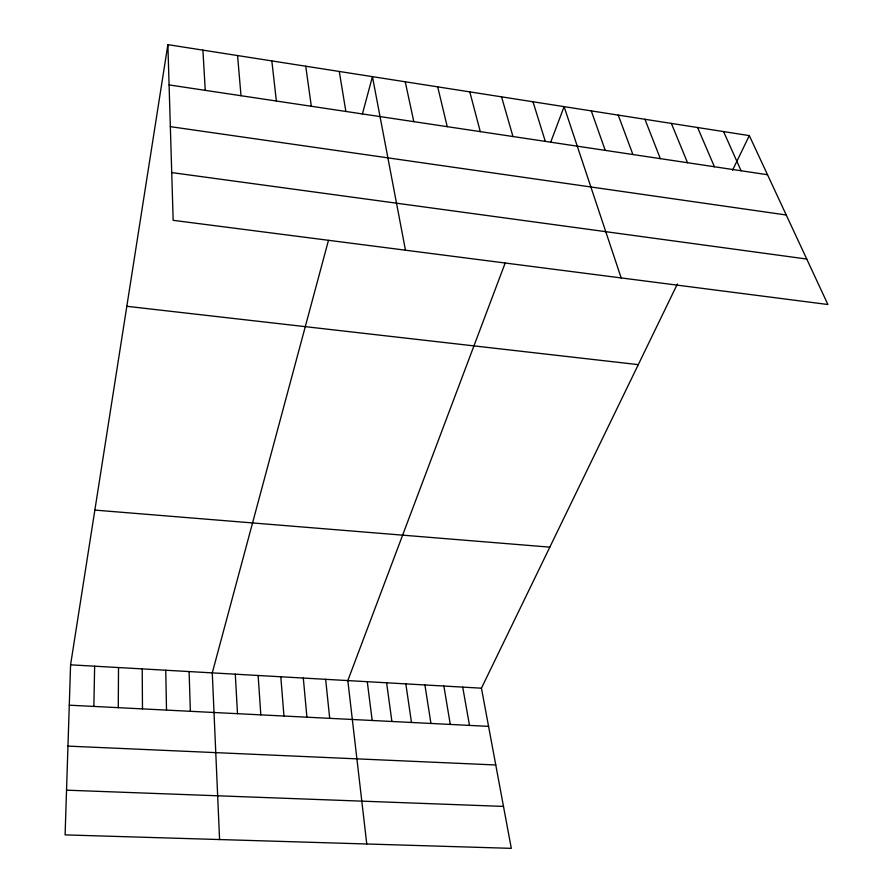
<?xml version="1.0" encoding="UTF-8"?>
<svg xmlns="http://www.w3.org/2000/svg" width="893" height="893" viewBox="0 0 893 893"><rect width="100%" height="100%" fill="white"/><g stroke="black" fill="none" stroke-linecap="round" stroke-linejoin="round"><path stroke-width="1.34" d="M118.267 707.658L118.523 667.551M93.865 706.43L94.647 666.189M167.873 44.65L173.164 220.325L827.9 304.513L749.316 135.613L167.873 44.65L70.58 664.827L65.1 834.888L511.309 848.35L481.45 688.179L677.396 283.974M328.457 240.396L212.277 672.875L219.578 839.554M362.335 114.248L372.437 76.653L405.467 250.196M505.137 263.111L347.824 680.578L366.766 843.985M550.59 142.489L564.097 106.635L621.182 277.935M732.539 170.239L749.316 135.613M66.54 790.171L503.496 806.412M67.957 746.113L495.771 764.977M69.274 705.191L488.571 726.366M70.58 664.827L481.45 688.179M94.848 510.093L549.831 547.141M126.828 306.299L638.305 364.634M171.724 172.583L806.747 259.048M170.34 126.65L786.253 215.001M169.078 84.924L767.522 174.727M723.576 131.584L741.101 170.764M697.6 127.52L714.433 166.768M671.38 123.424L687.521 162.727M644.936 119.282L660.34 158.653M618.235 115.108L632.914 154.534M591.289 110.888L605.231 150.381M532.998 101.769L545.299 141.384M501.565 96.857L512.962 136.529M469.796 91.89L480.278 131.628M437.693 86.867L447.237 126.672M405.243 81.788L413.816 121.66M462.719 687.119L469.484 725.395M443.877 686.047L450.273 724.424M339.273 71.462L345.87 111.458M424.912 684.964L430.939 723.453M405.824 683.882L411.483 722.47M305.741 66.216L311.311 106.267M386.613 682.788L391.893 721.477M367.28 681.694L372.18 720.484M271.84 60.914L276.361 101.032M325.644 679.316L329.707 718.34M303.307 678.055L306.913 717.191M237.571 55.556L241.01 95.718M280.804 676.771L283.952 716.03M258.133 675.488L260.812 714.858M202.912 50.131L205.256 90.36M235.294 674.182L237.505 713.686M189.104 671.558L190.354 711.297M165.752 670.23L166.511 710.102M142.221 668.89L142.478 708.886"/></g></svg>
